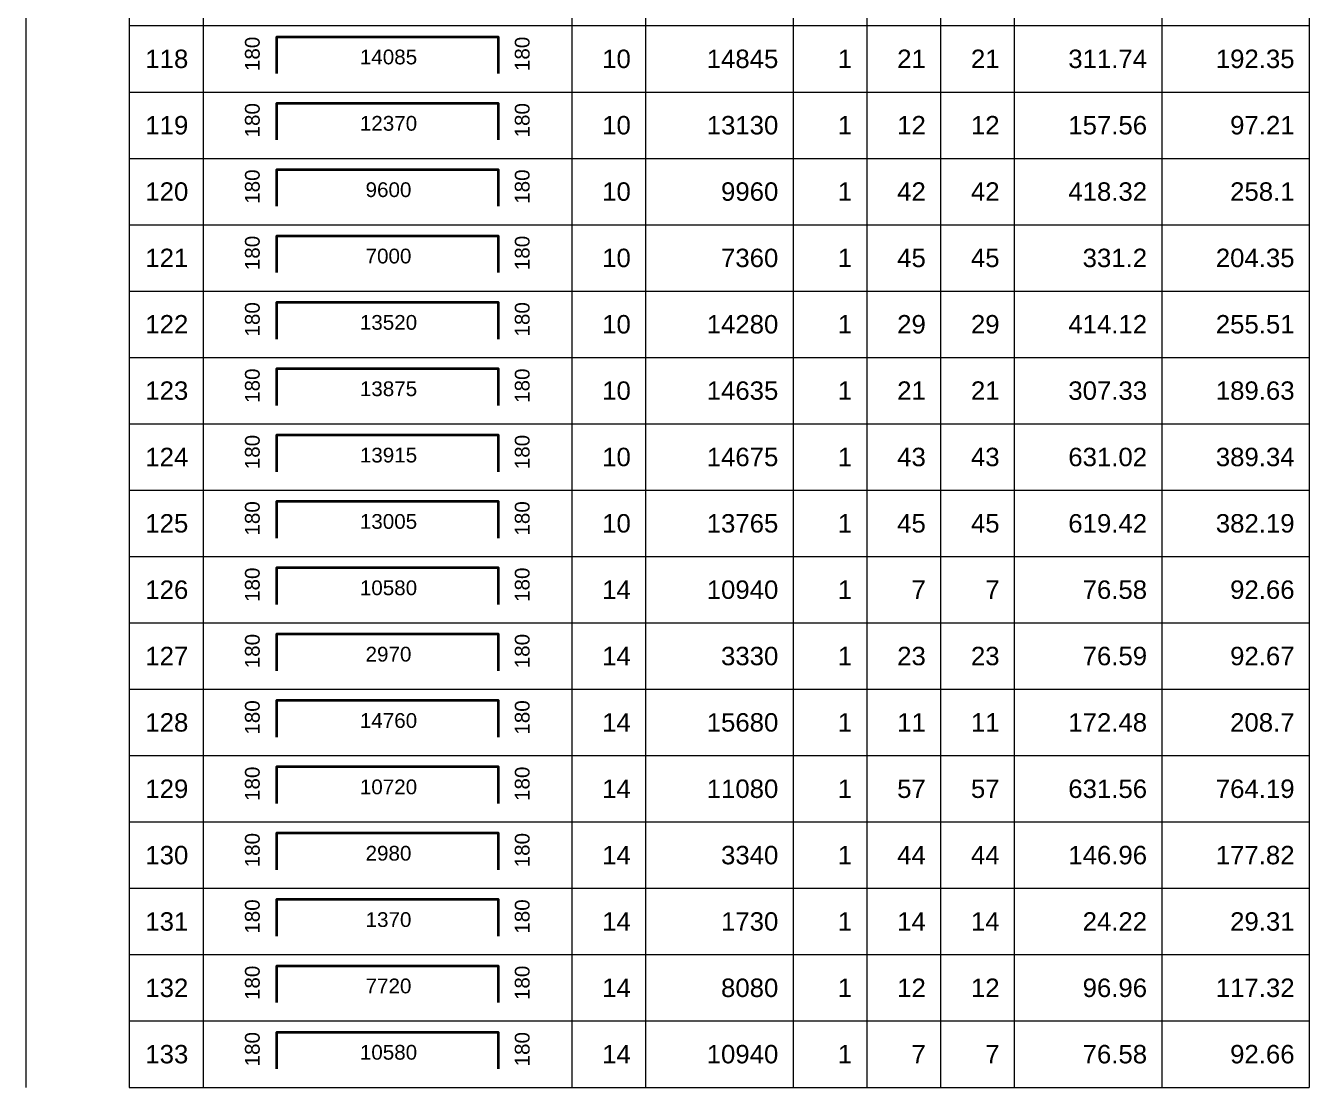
# Model space of a CAD drawing. Header units: millimetres. Extents: x -179076 to 505271, y -26127 to 124331.
# Drawn here: x -33775 to -16370, y 1773 to 16173 of the extents above; entities that cross this region are included whole.
import ezdxf
from ezdxf.enums import TextEntityAlignment as Align

# ---------------------------------------------------------------- set-up
doc = ezdxf.new("R2010")
doc.units = ezdxf.units.MM
for name, color, linetype, lineweight in [('NDC_S_REBAR', 4, 'Continuous', 35), ('NDC_S_VN TEXT', 7, 'Continuous', 20), ('NDC_Table', 3, 'Continuous', 20)]:
    doc.layers.add(name, color=color, linetype=linetype, lineweight=lineweight)
doc.styles.add('ARIAL', font='arial.ttf', dxfattribs={"width": 0.8})

# ---------------------------------------------------------------- blocks, each defined once
blk = doc.blocks.new('dang04')
at = {"layer": 'NDC_S_REBAR'}
blk.add_lwpolyline([(3405, -650), (3405, -150), (6405, -150), (6405, -650)], dxfattribs=at)
at = {"layer": 'NDC_Table'}
for p, q in [((0, 0), (0, -900)), ((1405, 0), (1405, -900)), ((2405, 0), (2405, -900)), ((7405, 0), (7405, -900)), ((8405, 0), (8405, -900)), ((10405, 0), (10405, -900)), ((11405, 0), (11405, -900)), ((12405, 0), (12405, -900)), ((13405, 0), (13405, -900)), ((15405, 0), (15405, -900)), ((17405, 0), (17405, -900)), ((1405, -900), (17405, -900))]:
    blk.add_line(p, q, dxfattribs=at)
at = {"layer": 'NDC_S_VN TEXT', "style": 'ARIAL'}
for p in [(3073, -150), (6733, -150)]:
    blk.add_attdef('D03', text='', height=200, rotation=90, dxfattribs=at).set_placement(p, align=Align.MIDDLE_RIGHT)
for p in [(2205, -450), (8205, -450), (10205, -450), (11205, -450), (12205, -450), (13205, -450), (15205, -450), (17205, -450)]:
    blk.add_attdef('D03', text='', height=250, dxfattribs=at).set_placement(p, align=Align.MIDDLE_RIGHT)
blk.add_attdef('D03', text='', height=200, dxfattribs=at).set_placement((4920, -425), align=Align.MIDDLE_CENTER)

msp = doc.modelspace()

# ---------------------------------------------------------------- block references
at = {"layer": 'NDC_Table'}
ref = msp.add_blockref('dang04', (-33774.8, 17073.4), dxfattribs=at)
ref.add_attrib('D03', '117', dxfattribs={"layer": 'NDC_S_VN TEXT', "height": 250, "style": 'ARIAL'}).set_placement((-31569.5, 16623.4), align=Align.MIDDLE_RIGHT)
ref.add_attrib('D03', '180', dxfattribs={"layer": 'NDC_S_VN TEXT', "height": 200, "rotation": 90, "style": 'ARIAL'}).set_placement((-30701.5, 16923.4), align=Align.MIDDLE_RIGHT)
ref.add_attrib('D03', '7000', dxfattribs={"layer": 'NDC_S_VN TEXT', "height": 200, "style": 'ARIAL'}).set_placement((-28855.2, 16648.7), align=Align.MIDDLE_CENTER)
ref.add_attrib('D03', '180', dxfattribs={"layer": 'NDC_S_VN TEXT', "height": 200, "rotation": 90, "style": 'ARIAL'}).set_placement((-27042.3, 16923.4), align=Align.MIDDLE_RIGHT)
ref.add_attrib('D03', '10', dxfattribs={"layer": 'NDC_S_VN TEXT', "height": 250, "style": 'ARIAL'}).set_placement((-25569.5, 16623.4), align=Align.MIDDLE_RIGHT)
ref.add_attrib('D03', '7360', dxfattribs={"layer": 'NDC_S_VN TEXT', "height": 250, "style": 'ARIAL'}).set_placement((-23569.5, 16623.4), align=Align.MIDDLE_RIGHT)
ref.add_attrib('D03', '1', dxfattribs={"layer": 'NDC_S_VN TEXT', "height": 250, "style": 'ARIAL'}).set_placement((-22569.5, 16623.4), align=Align.MIDDLE_RIGHT)
ref.add_attrib('D03', '46', dxfattribs={"layer": 'NDC_S_VN TEXT', "height": 250, "style": 'ARIAL'}).set_placement((-21569.5, 16623.4), align=Align.MIDDLE_RIGHT)
ref.add_attrib('D03', '46', dxfattribs={"layer": 'NDC_S_VN TEXT', "height": 250, "style": 'ARIAL'}).set_placement((-20569.5, 16623.7), align=Align.MIDDLE_RIGHT)
ref.add_attrib('D03', '338.56', dxfattribs={"layer": 'NDC_S_VN TEXT', "height": 250, "style": 'ARIAL'}).set_placement((-18569.5, 16623.4), align=Align.MIDDLE_RIGHT)
ref.add_attrib('D03', '208.89', dxfattribs={"layer": 'NDC_S_VN TEXT', "height": 250, "style": 'ARIAL'}).set_placement((-16569.5, 16623.4), align=Align.MIDDLE_RIGHT)
ref = msp.add_blockref('dang04', (-33774.8, 16173.4), dxfattribs=at)
ref.add_attrib('D03', '118', dxfattribs={"layer": 'NDC_S_VN TEXT', "height": 250, "style": 'ARIAL'}).set_placement((-31569.5, 15723.4), align=Align.MIDDLE_RIGHT)
ref.add_attrib('D03', '180', dxfattribs={"layer": 'NDC_S_VN TEXT', "height": 200, "rotation": 90, "style": 'ARIAL'}).set_placement((-30701.5, 16023.4), align=Align.MIDDLE_RIGHT)
ref.add_attrib('D03', '14085', dxfattribs={"layer": 'NDC_S_VN TEXT', "height": 200, "style": 'ARIAL'}).set_placement((-28855.2, 15748.7), align=Align.MIDDLE_CENTER)
ref.add_attrib('D03', '180', dxfattribs={"layer": 'NDC_S_VN TEXT', "height": 200, "rotation": 90, "style": 'ARIAL'}).set_placement((-27042.3, 16023.4), align=Align.MIDDLE_RIGHT)
ref.add_attrib('D03', '10', dxfattribs={"layer": 'NDC_S_VN TEXT', "height": 250, "style": 'ARIAL'}).set_placement((-25569.5, 15723.4), align=Align.MIDDLE_RIGHT)
ref.add_attrib('D03', '14845', dxfattribs={"layer": 'NDC_S_VN TEXT', "height": 250, "style": 'ARIAL'}).set_placement((-23569.5, 15723.4), align=Align.MIDDLE_RIGHT)
ref.add_attrib('D03', '1', dxfattribs={"layer": 'NDC_S_VN TEXT', "height": 250, "style": 'ARIAL'}).set_placement((-22569.5, 15723.4), align=Align.MIDDLE_RIGHT)
ref.add_attrib('D03', '21', dxfattribs={"layer": 'NDC_S_VN TEXT', "height": 250, "style": 'ARIAL'}).set_placement((-21569.5, 15723.4), align=Align.MIDDLE_RIGHT)
ref.add_attrib('D03', '21', dxfattribs={"layer": 'NDC_S_VN TEXT', "height": 250, "style": 'ARIAL'}).set_placement((-20569.5, 15723.7), align=Align.MIDDLE_RIGHT)
ref.add_attrib('D03', '311.74', dxfattribs={"layer": 'NDC_S_VN TEXT', "height": 250, "style": 'ARIAL'}).set_placement((-18569.5, 15723.4), align=Align.MIDDLE_RIGHT)
ref.add_attrib('D03', '192.35', dxfattribs={"layer": 'NDC_S_VN TEXT', "height": 250, "style": 'ARIAL'}).set_placement((-16569.5, 15723.4), align=Align.MIDDLE_RIGHT)
ref = msp.add_blockref('dang04', (-33774.8, 15273.4), dxfattribs=at)
ref.add_attrib('D03', '119', dxfattribs={"layer": 'NDC_S_VN TEXT', "height": 250, "style": 'ARIAL'}).set_placement((-31569.5, 14823.4), align=Align.MIDDLE_RIGHT)
ref.add_attrib('D03', '180', dxfattribs={"layer": 'NDC_S_VN TEXT', "height": 200, "rotation": 90, "style": 'ARIAL'}).set_placement((-30701.5, 15123.4), align=Align.MIDDLE_RIGHT)
ref.add_attrib('D03', '12370', dxfattribs={"layer": 'NDC_S_VN TEXT', "height": 200, "style": 'ARIAL'}).set_placement((-28855.2, 14848.7), align=Align.MIDDLE_CENTER)
ref.add_attrib('D03', '180', dxfattribs={"layer": 'NDC_S_VN TEXT', "height": 200, "rotation": 90, "style": 'ARIAL'}).set_placement((-27042.3, 15123.4), align=Align.MIDDLE_RIGHT)
ref.add_attrib('D03', '10', dxfattribs={"layer": 'NDC_S_VN TEXT', "height": 250, "style": 'ARIAL'}).set_placement((-25569.5, 14823.4), align=Align.MIDDLE_RIGHT)
ref.add_attrib('D03', '13130', dxfattribs={"layer": 'NDC_S_VN TEXT', "height": 250, "style": 'ARIAL'}).set_placement((-23569.5, 14823.4), align=Align.MIDDLE_RIGHT)
ref.add_attrib('D03', '1', dxfattribs={"layer": 'NDC_S_VN TEXT', "height": 250, "style": 'ARIAL'}).set_placement((-22569.5, 14823.4), align=Align.MIDDLE_RIGHT)
ref.add_attrib('D03', '12', dxfattribs={"layer": 'NDC_S_VN TEXT', "height": 250, "style": 'ARIAL'}).set_placement((-21569.5, 14823.4), align=Align.MIDDLE_RIGHT)
ref.add_attrib('D03', '12', dxfattribs={"layer": 'NDC_S_VN TEXT', "height": 250, "style": 'ARIAL'}).set_placement((-20569.5, 14823.7), align=Align.MIDDLE_RIGHT)
ref.add_attrib('D03', '157.56', dxfattribs={"layer": 'NDC_S_VN TEXT', "height": 250, "style": 'ARIAL'}).set_placement((-18569.5, 14823.4), align=Align.MIDDLE_RIGHT)
ref.add_attrib('D03', '97.21', dxfattribs={"layer": 'NDC_S_VN TEXT', "height": 250, "style": 'ARIAL'}).set_placement((-16569.5, 14823.4), align=Align.MIDDLE_RIGHT)
ref = msp.add_blockref('dang04', (-33774.8, 14373.4), dxfattribs=at)
ref.add_attrib('D03', '120', dxfattribs={"layer": 'NDC_S_VN TEXT', "height": 250, "style": 'ARIAL'}).set_placement((-31569.5, 13923.4), align=Align.MIDDLE_RIGHT)
ref.add_attrib('D03', '180', dxfattribs={"layer": 'NDC_S_VN TEXT', "height": 200, "rotation": 90, "style": 'ARIAL'}).set_placement((-30701.5, 14223.4), align=Align.MIDDLE_RIGHT)
ref.add_attrib('D03', '9600', dxfattribs={"layer": 'NDC_S_VN TEXT', "height": 200, "style": 'ARIAL'}).set_placement((-28855.2, 13948.7), align=Align.MIDDLE_CENTER)
ref.add_attrib('D03', '180', dxfattribs={"layer": 'NDC_S_VN TEXT', "height": 200, "rotation": 90, "style": 'ARIAL'}).set_placement((-27042.3, 14223.4), align=Align.MIDDLE_RIGHT)
ref.add_attrib('D03', '10', dxfattribs={"layer": 'NDC_S_VN TEXT', "height": 250, "style": 'ARIAL'}).set_placement((-25569.5, 13923.4), align=Align.MIDDLE_RIGHT)
ref.add_attrib('D03', '9960', dxfattribs={"layer": 'NDC_S_VN TEXT', "height": 250, "style": 'ARIAL'}).set_placement((-23569.5, 13923.4), align=Align.MIDDLE_RIGHT)
ref.add_attrib('D03', '1', dxfattribs={"layer": 'NDC_S_VN TEXT', "height": 250, "style": 'ARIAL'}).set_placement((-22569.5, 13923.4), align=Align.MIDDLE_RIGHT)
ref.add_attrib('D03', '42', dxfattribs={"layer": 'NDC_S_VN TEXT', "height": 250, "style": 'ARIAL'}).set_placement((-21569.5, 13923.4), align=Align.MIDDLE_RIGHT)
ref.add_attrib('D03', '42', dxfattribs={"layer": 'NDC_S_VN TEXT', "height": 250, "style": 'ARIAL'}).set_placement((-20569.5, 13923.7), align=Align.MIDDLE_RIGHT)
ref.add_attrib('D03', '418.32', dxfattribs={"layer": 'NDC_S_VN TEXT', "height": 250, "style": 'ARIAL'}).set_placement((-18569.5, 13923.4), align=Align.MIDDLE_RIGHT)
ref.add_attrib('D03', '258.1', dxfattribs={"layer": 'NDC_S_VN TEXT', "height": 250, "style": 'ARIAL'}).set_placement((-16569.5, 13923.4), align=Align.MIDDLE_RIGHT)
ref = msp.add_blockref('dang04', (-33774.8, 13473.4), dxfattribs=at)
ref.add_attrib('D03', '121', dxfattribs={"layer": 'NDC_S_VN TEXT', "height": 250, "style": 'ARIAL'}).set_placement((-31569.5, 13023.4), align=Align.MIDDLE_RIGHT)
ref.add_attrib('D03', '180', dxfattribs={"layer": 'NDC_S_VN TEXT', "height": 200, "rotation": 90, "style": 'ARIAL'}).set_placement((-30701.5, 13323.4), align=Align.MIDDLE_RIGHT)
ref.add_attrib('D03', '7000', dxfattribs={"layer": 'NDC_S_VN TEXT', "height": 200, "style": 'ARIAL'}).set_placement((-28855.2, 13048.7), align=Align.MIDDLE_CENTER)
ref.add_attrib('D03', '180', dxfattribs={"layer": 'NDC_S_VN TEXT', "height": 200, "rotation": 90, "style": 'ARIAL'}).set_placement((-27042.3, 13323.4), align=Align.MIDDLE_RIGHT)
ref.add_attrib('D03', '10', dxfattribs={"layer": 'NDC_S_VN TEXT', "height": 250, "style": 'ARIAL'}).set_placement((-25569.5, 13023.4), align=Align.MIDDLE_RIGHT)
ref.add_attrib('D03', '7360', dxfattribs={"layer": 'NDC_S_VN TEXT', "height": 250, "style": 'ARIAL'}).set_placement((-23569.5, 13023.4), align=Align.MIDDLE_RIGHT)
ref.add_attrib('D03', '1', dxfattribs={"layer": 'NDC_S_VN TEXT', "height": 250, "style": 'ARIAL'}).set_placement((-22569.5, 13023.4), align=Align.MIDDLE_RIGHT)
ref.add_attrib('D03', '45', dxfattribs={"layer": 'NDC_S_VN TEXT', "height": 250, "style": 'ARIAL'}).set_placement((-21569.5, 13023.4), align=Align.MIDDLE_RIGHT)
ref.add_attrib('D03', '45', dxfattribs={"layer": 'NDC_S_VN TEXT', "height": 250, "style": 'ARIAL'}).set_placement((-20569.5, 13023.7), align=Align.MIDDLE_RIGHT)
ref.add_attrib('D03', '331.2', dxfattribs={"layer": 'NDC_S_VN TEXT', "height": 250, "style": 'ARIAL'}).set_placement((-18569.5, 13023.4), align=Align.MIDDLE_RIGHT)
ref.add_attrib('D03', '204.35', dxfattribs={"layer": 'NDC_S_VN TEXT', "height": 250, "style": 'ARIAL'}).set_placement((-16569.5, 13023.4), align=Align.MIDDLE_RIGHT)
ref = msp.add_blockref('dang04', (-33774.8, 12573.4), dxfattribs=at)
ref.add_attrib('D03', '122', dxfattribs={"layer": 'NDC_S_VN TEXT', "height": 250, "style": 'ARIAL'}).set_placement((-31569.5, 12123.4), align=Align.MIDDLE_RIGHT)
ref.add_attrib('D03', '180', dxfattribs={"layer": 'NDC_S_VN TEXT', "height": 200, "rotation": 90, "style": 'ARIAL'}).set_placement((-30701.5, 12423.4), align=Align.MIDDLE_RIGHT)
ref.add_attrib('D03', '13520', dxfattribs={"layer": 'NDC_S_VN TEXT', "height": 200, "style": 'ARIAL'}).set_placement((-28855.2, 12148.7), align=Align.MIDDLE_CENTER)
ref.add_attrib('D03', '180', dxfattribs={"layer": 'NDC_S_VN TEXT', "height": 200, "rotation": 90, "style": 'ARIAL'}).set_placement((-27042.3, 12423.4), align=Align.MIDDLE_RIGHT)
ref.add_attrib('D03', '10', dxfattribs={"layer": 'NDC_S_VN TEXT', "height": 250, "style": 'ARIAL'}).set_placement((-25569.5, 12123.4), align=Align.MIDDLE_RIGHT)
ref.add_attrib('D03', '14280', dxfattribs={"layer": 'NDC_S_VN TEXT', "height": 250, "style": 'ARIAL'}).set_placement((-23569.5, 12123.4), align=Align.MIDDLE_RIGHT)
ref.add_attrib('D03', '1', dxfattribs={"layer": 'NDC_S_VN TEXT', "height": 250, "style": 'ARIAL'}).set_placement((-22569.5, 12123.4), align=Align.MIDDLE_RIGHT)
ref.add_attrib('D03', '29', dxfattribs={"layer": 'NDC_S_VN TEXT', "height": 250, "style": 'ARIAL'}).set_placement((-21569.5, 12123.4), align=Align.MIDDLE_RIGHT)
ref.add_attrib('D03', '29', dxfattribs={"layer": 'NDC_S_VN TEXT', "height": 250, "style": 'ARIAL'}).set_placement((-20569.5, 12123.7), align=Align.MIDDLE_RIGHT)
ref.add_attrib('D03', '414.12', dxfattribs={"layer": 'NDC_S_VN TEXT', "height": 250, "style": 'ARIAL'}).set_placement((-18569.5, 12123.4), align=Align.MIDDLE_RIGHT)
ref.add_attrib('D03', '255.51', dxfattribs={"layer": 'NDC_S_VN TEXT', "height": 250, "style": 'ARIAL'}).set_placement((-16569.5, 12123.4), align=Align.MIDDLE_RIGHT)
ref = msp.add_blockref('dang04', (-33774.8, 11673.4), dxfattribs=at)
ref.add_attrib('D03', '123', dxfattribs={"layer": 'NDC_S_VN TEXT', "height": 250, "style": 'ARIAL'}).set_placement((-31569.5, 11223.4), align=Align.MIDDLE_RIGHT)
ref.add_attrib('D03', '180', dxfattribs={"layer": 'NDC_S_VN TEXT', "height": 200, "rotation": 90, "style": 'ARIAL'}).set_placement((-30701.5, 11523.4), align=Align.MIDDLE_RIGHT)
ref.add_attrib('D03', '13875', dxfattribs={"layer": 'NDC_S_VN TEXT', "height": 200, "style": 'ARIAL'}).set_placement((-28855.2, 11248.7), align=Align.MIDDLE_CENTER)
ref.add_attrib('D03', '180', dxfattribs={"layer": 'NDC_S_VN TEXT', "height": 200, "rotation": 90, "style": 'ARIAL'}).set_placement((-27042.3, 11523.4), align=Align.MIDDLE_RIGHT)
ref.add_attrib('D03', '10', dxfattribs={"layer": 'NDC_S_VN TEXT', "height": 250, "style": 'ARIAL'}).set_placement((-25569.5, 11223.4), align=Align.MIDDLE_RIGHT)
ref.add_attrib('D03', '14635', dxfattribs={"layer": 'NDC_S_VN TEXT', "height": 250, "style": 'ARIAL'}).set_placement((-23569.5, 11223.4), align=Align.MIDDLE_RIGHT)
ref.add_attrib('D03', '1', dxfattribs={"layer": 'NDC_S_VN TEXT', "height": 250, "style": 'ARIAL'}).set_placement((-22569.5, 11223.4), align=Align.MIDDLE_RIGHT)
ref.add_attrib('D03', '21', dxfattribs={"layer": 'NDC_S_VN TEXT', "height": 250, "style": 'ARIAL'}).set_placement((-21569.5, 11223.4), align=Align.MIDDLE_RIGHT)
ref.add_attrib('D03', '21', dxfattribs={"layer": 'NDC_S_VN TEXT', "height": 250, "style": 'ARIAL'}).set_placement((-20569.5, 11223.7), align=Align.MIDDLE_RIGHT)
ref.add_attrib('D03', '307.33', dxfattribs={"layer": 'NDC_S_VN TEXT', "height": 250, "style": 'ARIAL'}).set_placement((-18569.5, 11223.4), align=Align.MIDDLE_RIGHT)
ref.add_attrib('D03', '189.63', dxfattribs={"layer": 'NDC_S_VN TEXT', "height": 250, "style": 'ARIAL'}).set_placement((-16569.5, 11223.4), align=Align.MIDDLE_RIGHT)
ref = msp.add_blockref('dang04', (-33774.8, 10773.4), dxfattribs=at)
ref.add_attrib('D03', '124', dxfattribs={"layer": 'NDC_S_VN TEXT', "height": 250, "style": 'ARIAL'}).set_placement((-31569.5, 10323.4), align=Align.MIDDLE_RIGHT)
ref.add_attrib('D03', '180', dxfattribs={"layer": 'NDC_S_VN TEXT', "height": 200, "rotation": 90, "style": 'ARIAL'}).set_placement((-30701.5, 10623.4), align=Align.MIDDLE_RIGHT)
ref.add_attrib('D03', '13915', dxfattribs={"layer": 'NDC_S_VN TEXT', "height": 200, "style": 'ARIAL'}).set_placement((-28855.2, 10348.7), align=Align.MIDDLE_CENTER)
ref.add_attrib('D03', '180', dxfattribs={"layer": 'NDC_S_VN TEXT', "height": 200, "rotation": 90, "style": 'ARIAL'}).set_placement((-27042.3, 10623.4), align=Align.MIDDLE_RIGHT)
ref.add_attrib('D03', '10', dxfattribs={"layer": 'NDC_S_VN TEXT', "height": 250, "style": 'ARIAL'}).set_placement((-25569.5, 10323.4), align=Align.MIDDLE_RIGHT)
ref.add_attrib('D03', '14675', dxfattribs={"layer": 'NDC_S_VN TEXT', "height": 250, "style": 'ARIAL'}).set_placement((-23569.5, 10323.4), align=Align.MIDDLE_RIGHT)
ref.add_attrib('D03', '1', dxfattribs={"layer": 'NDC_S_VN TEXT', "height": 250, "style": 'ARIAL'}).set_placement((-22569.5, 10323.4), align=Align.MIDDLE_RIGHT)
ref.add_attrib('D03', '43', dxfattribs={"layer": 'NDC_S_VN TEXT', "height": 250, "style": 'ARIAL'}).set_placement((-21569.5, 10323.4), align=Align.MIDDLE_RIGHT)
ref.add_attrib('D03', '43', dxfattribs={"layer": 'NDC_S_VN TEXT', "height": 250, "style": 'ARIAL'}).set_placement((-20569.5, 10323.7), align=Align.MIDDLE_RIGHT)
ref.add_attrib('D03', '631.02', dxfattribs={"layer": 'NDC_S_VN TEXT', "height": 250, "style": 'ARIAL'}).set_placement((-18569.5, 10323.4), align=Align.MIDDLE_RIGHT)
ref.add_attrib('D03', '389.34', dxfattribs={"layer": 'NDC_S_VN TEXT', "height": 250, "style": 'ARIAL'}).set_placement((-16569.5, 10323.4), align=Align.MIDDLE_RIGHT)
ref = msp.add_blockref('dang04', (-33774.8, 9873.4), dxfattribs=at)
ref.add_attrib('D03', '125', dxfattribs={"layer": 'NDC_S_VN TEXT', "height": 250, "style": 'ARIAL'}).set_placement((-31569.5, 9423.4), align=Align.MIDDLE_RIGHT)
ref.add_attrib('D03', '180', dxfattribs={"layer": 'NDC_S_VN TEXT', "height": 200, "rotation": 90, "style": 'ARIAL'}).set_placement((-30701.5, 9723.4), align=Align.MIDDLE_RIGHT)
ref.add_attrib('D03', '13005', dxfattribs={"layer": 'NDC_S_VN TEXT', "height": 200, "style": 'ARIAL'}).set_placement((-28855.2, 9448.7), align=Align.MIDDLE_CENTER)
ref.add_attrib('D03', '180', dxfattribs={"layer": 'NDC_S_VN TEXT', "height": 200, "rotation": 90, "style": 'ARIAL'}).set_placement((-27042.3, 9723.4), align=Align.MIDDLE_RIGHT)
ref.add_attrib('D03', '10', dxfattribs={"layer": 'NDC_S_VN TEXT', "height": 250, "style": 'ARIAL'}).set_placement((-25569.5, 9423.4), align=Align.MIDDLE_RIGHT)
ref.add_attrib('D03', '13765', dxfattribs={"layer": 'NDC_S_VN TEXT', "height": 250, "style": 'ARIAL'}).set_placement((-23569.5, 9423.4), align=Align.MIDDLE_RIGHT)
ref.add_attrib('D03', '1', dxfattribs={"layer": 'NDC_S_VN TEXT', "height": 250, "style": 'ARIAL'}).set_placement((-22569.5, 9423.4), align=Align.MIDDLE_RIGHT)
ref.add_attrib('D03', '45', dxfattribs={"layer": 'NDC_S_VN TEXT', "height": 250, "style": 'ARIAL'}).set_placement((-21569.5, 9423.4), align=Align.MIDDLE_RIGHT)
ref.add_attrib('D03', '45', dxfattribs={"layer": 'NDC_S_VN TEXT', "height": 250, "style": 'ARIAL'}).set_placement((-20569.5, 9423.7), align=Align.MIDDLE_RIGHT)
ref.add_attrib('D03', '619.42', dxfattribs={"layer": 'NDC_S_VN TEXT', "height": 250, "style": 'ARIAL'}).set_placement((-18569.5, 9423.4), align=Align.MIDDLE_RIGHT)
ref.add_attrib('D03', '382.19', dxfattribs={"layer": 'NDC_S_VN TEXT', "height": 250, "style": 'ARIAL'}).set_placement((-16569.5, 9423.4), align=Align.MIDDLE_RIGHT)
ref = msp.add_blockref('dang04', (-33774.8, 8973.4), dxfattribs=at)
ref.add_attrib('D03', '126', dxfattribs={"layer": 'NDC_S_VN TEXT', "height": 250, "style": 'ARIAL'}).set_placement((-31569.5, 8523.4), align=Align.MIDDLE_RIGHT)
ref.add_attrib('D03', '180', dxfattribs={"layer": 'NDC_S_VN TEXT', "height": 200, "rotation": 90, "style": 'ARIAL'}).set_placement((-30701.5, 8823.4), align=Align.MIDDLE_RIGHT)
ref.add_attrib('D03', '10580', dxfattribs={"layer": 'NDC_S_VN TEXT', "height": 200, "style": 'ARIAL'}).set_placement((-28855.2, 8548.7), align=Align.MIDDLE_CENTER)
ref.add_attrib('D03', '180', dxfattribs={"layer": 'NDC_S_VN TEXT', "height": 200, "rotation": 90, "style": 'ARIAL'}).set_placement((-27042.3, 8823.4), align=Align.MIDDLE_RIGHT)
ref.add_attrib('D03', '14', dxfattribs={"layer": 'NDC_S_VN TEXT', "height": 250, "style": 'ARIAL'}).set_placement((-25569.5, 8523.4), align=Align.MIDDLE_RIGHT)
ref.add_attrib('D03', '10940', dxfattribs={"layer": 'NDC_S_VN TEXT', "height": 250, "style": 'ARIAL'}).set_placement((-23569.5, 8523.4), align=Align.MIDDLE_RIGHT)
ref.add_attrib('D03', '1', dxfattribs={"layer": 'NDC_S_VN TEXT', "height": 250, "style": 'ARIAL'}).set_placement((-22569.5, 8523.4), align=Align.MIDDLE_RIGHT)
ref.add_attrib('D03', '7', dxfattribs={"layer": 'NDC_S_VN TEXT', "height": 250, "style": 'ARIAL'}).set_placement((-21569.5, 8523.4), align=Align.MIDDLE_RIGHT)
ref.add_attrib('D03', '7', dxfattribs={"layer": 'NDC_S_VN TEXT', "height": 250, "style": 'ARIAL'}).set_placement((-20569.5, 8523.7), align=Align.MIDDLE_RIGHT)
ref.add_attrib('D03', '76.58', dxfattribs={"layer": 'NDC_S_VN TEXT', "height": 250, "style": 'ARIAL'}).set_placement((-18569.5, 8523.4), align=Align.MIDDLE_RIGHT)
ref.add_attrib('D03', '92.66', dxfattribs={"layer": 'NDC_S_VN TEXT', "height": 250, "style": 'ARIAL'}).set_placement((-16569.5, 8523.4), align=Align.MIDDLE_RIGHT)
ref = msp.add_blockref('dang04', (-33774.8, 8073.4), dxfattribs=at)
ref.add_attrib('D03', '127', dxfattribs={"layer": 'NDC_S_VN TEXT', "height": 250, "style": 'ARIAL'}).set_placement((-31569.5, 7623.4), align=Align.MIDDLE_RIGHT)
ref.add_attrib('D03', '180', dxfattribs={"layer": 'NDC_S_VN TEXT', "height": 200, "rotation": 90, "style": 'ARIAL'}).set_placement((-30701.5, 7923.4), align=Align.MIDDLE_RIGHT)
ref.add_attrib('D03', '2970', dxfattribs={"layer": 'NDC_S_VN TEXT', "height": 200, "style": 'ARIAL'}).set_placement((-28855.2, 7648.7), align=Align.MIDDLE_CENTER)
ref.add_attrib('D03', '180', dxfattribs={"layer": 'NDC_S_VN TEXT', "height": 200, "rotation": 90, "style": 'ARIAL'}).set_placement((-27042.3, 7923.4), align=Align.MIDDLE_RIGHT)
ref.add_attrib('D03', '14', dxfattribs={"layer": 'NDC_S_VN TEXT', "height": 250, "style": 'ARIAL'}).set_placement((-25569.5, 7623.4), align=Align.MIDDLE_RIGHT)
ref.add_attrib('D03', '3330', dxfattribs={"layer": 'NDC_S_VN TEXT', "height": 250, "style": 'ARIAL'}).set_placement((-23569.5, 7623.4), align=Align.MIDDLE_RIGHT)
ref.add_attrib('D03', '1', dxfattribs={"layer": 'NDC_S_VN TEXT', "height": 250, "style": 'ARIAL'}).set_placement((-22569.5, 7623.4), align=Align.MIDDLE_RIGHT)
ref.add_attrib('D03', '23', dxfattribs={"layer": 'NDC_S_VN TEXT', "height": 250, "style": 'ARIAL'}).set_placement((-21569.5, 7623.4), align=Align.MIDDLE_RIGHT)
ref.add_attrib('D03', '23', dxfattribs={"layer": 'NDC_S_VN TEXT', "height": 250, "style": 'ARIAL'}).set_placement((-20569.5, 7623.7), align=Align.MIDDLE_RIGHT)
ref.add_attrib('D03', '76.59', dxfattribs={"layer": 'NDC_S_VN TEXT', "height": 250, "style": 'ARIAL'}).set_placement((-18569.5, 7623.4), align=Align.MIDDLE_RIGHT)
ref.add_attrib('D03', '92.67', dxfattribs={"layer": 'NDC_S_VN TEXT', "height": 250, "style": 'ARIAL'}).set_placement((-16569.5, 7623.4), align=Align.MIDDLE_RIGHT)
ref = msp.add_blockref('dang04', (-33774.8, 7173.4), dxfattribs=at)
ref.add_attrib('D03', '128', dxfattribs={"layer": 'NDC_S_VN TEXT', "height": 250, "style": 'ARIAL'}).set_placement((-31569.5, 6723.4), align=Align.MIDDLE_RIGHT)
ref.add_attrib('D03', '180', dxfattribs={"layer": 'NDC_S_VN TEXT', "height": 200, "rotation": 90, "style": 'ARIAL'}).set_placement((-30701.5, 7023.4), align=Align.MIDDLE_RIGHT)
ref.add_attrib('D03', '14760', dxfattribs={"layer": 'NDC_S_VN TEXT', "height": 200, "style": 'ARIAL'}).set_placement((-28855.2, 6748.7), align=Align.MIDDLE_CENTER)
ref.add_attrib('D03', '180', dxfattribs={"layer": 'NDC_S_VN TEXT', "height": 200, "rotation": 90, "style": 'ARIAL'}).set_placement((-27042.3, 7023.4), align=Align.MIDDLE_RIGHT)
ref.add_attrib('D03', '14', dxfattribs={"layer": 'NDC_S_VN TEXT', "height": 250, "style": 'ARIAL'}).set_placement((-25569.5, 6723.4), align=Align.MIDDLE_RIGHT)
ref.add_attrib('D03', '15680', dxfattribs={"layer": 'NDC_S_VN TEXT', "height": 250, "style": 'ARIAL'}).set_placement((-23569.5, 6723.4), align=Align.MIDDLE_RIGHT)
ref.add_attrib('D03', '1', dxfattribs={"layer": 'NDC_S_VN TEXT', "height": 250, "style": 'ARIAL'}).set_placement((-22569.5, 6723.4), align=Align.MIDDLE_RIGHT)
ref.add_attrib('D03', '11', dxfattribs={"layer": 'NDC_S_VN TEXT', "height": 250, "style": 'ARIAL'}).set_placement((-21569.5, 6723.4), align=Align.MIDDLE_RIGHT)
ref.add_attrib('D03', '11', dxfattribs={"layer": 'NDC_S_VN TEXT', "height": 250, "style": 'ARIAL'}).set_placement((-20569.5, 6723.7), align=Align.MIDDLE_RIGHT)
ref.add_attrib('D03', '172.48', dxfattribs={"layer": 'NDC_S_VN TEXT', "height": 250, "style": 'ARIAL'}).set_placement((-18569.5, 6723.4), align=Align.MIDDLE_RIGHT)
ref.add_attrib('D03', '208.7', dxfattribs={"layer": 'NDC_S_VN TEXT', "height": 250, "style": 'ARIAL'}).set_placement((-16569.5, 6723.4), align=Align.MIDDLE_RIGHT)
ref = msp.add_blockref('dang04', (-33774.8, 6273.4), dxfattribs=at)
ref.add_attrib('D03', '129', dxfattribs={"layer": 'NDC_S_VN TEXT', "height": 250, "style": 'ARIAL'}).set_placement((-31569.5, 5823.4), align=Align.MIDDLE_RIGHT)
ref.add_attrib('D03', '180', dxfattribs={"layer": 'NDC_S_VN TEXT', "height": 200, "rotation": 90, "style": 'ARIAL'}).set_placement((-30701.5, 6123.4), align=Align.MIDDLE_RIGHT)
ref.add_attrib('D03', '10720', dxfattribs={"layer": 'NDC_S_VN TEXT', "height": 200, "style": 'ARIAL'}).set_placement((-28855.2, 5848.7), align=Align.MIDDLE_CENTER)
ref.add_attrib('D03', '180', dxfattribs={"layer": 'NDC_S_VN TEXT', "height": 200, "rotation": 90, "style": 'ARIAL'}).set_placement((-27042.3, 6123.4), align=Align.MIDDLE_RIGHT)
ref.add_attrib('D03', '14', dxfattribs={"layer": 'NDC_S_VN TEXT', "height": 250, "style": 'ARIAL'}).set_placement((-25569.5, 5823.4), align=Align.MIDDLE_RIGHT)
ref.add_attrib('D03', '11080', dxfattribs={"layer": 'NDC_S_VN TEXT', "height": 250, "style": 'ARIAL'}).set_placement((-23569.5, 5823.4), align=Align.MIDDLE_RIGHT)
ref.add_attrib('D03', '1', dxfattribs={"layer": 'NDC_S_VN TEXT', "height": 250, "style": 'ARIAL'}).set_placement((-22569.5, 5823.4), align=Align.MIDDLE_RIGHT)
ref.add_attrib('D03', '57', dxfattribs={"layer": 'NDC_S_VN TEXT', "height": 250, "style": 'ARIAL'}).set_placement((-21569.5, 5823.4), align=Align.MIDDLE_RIGHT)
ref.add_attrib('D03', '57', dxfattribs={"layer": 'NDC_S_VN TEXT', "height": 250, "style": 'ARIAL'}).set_placement((-20569.5, 5823.7), align=Align.MIDDLE_RIGHT)
ref.add_attrib('D03', '631.56', dxfattribs={"layer": 'NDC_S_VN TEXT', "height": 250, "style": 'ARIAL'}).set_placement((-18569.5, 5823.4), align=Align.MIDDLE_RIGHT)
ref.add_attrib('D03', '764.19', dxfattribs={"layer": 'NDC_S_VN TEXT', "height": 250, "style": 'ARIAL'}).set_placement((-16569.5, 5823.4), align=Align.MIDDLE_RIGHT)
ref = msp.add_blockref('dang04', (-33774.8, 5373.4), dxfattribs=at)
ref.add_attrib('D03', '130', dxfattribs={"layer": 'NDC_S_VN TEXT', "height": 250, "style": 'ARIAL'}).set_placement((-31569.5, 4923.4), align=Align.MIDDLE_RIGHT)
ref.add_attrib('D03', '180', dxfattribs={"layer": 'NDC_S_VN TEXT', "height": 200, "rotation": 90, "style": 'ARIAL'}).set_placement((-30701.5, 5223.4), align=Align.MIDDLE_RIGHT)
ref.add_attrib('D03', '2980', dxfattribs={"layer": 'NDC_S_VN TEXT', "height": 200, "style": 'ARIAL'}).set_placement((-28855.2, 4948.7), align=Align.MIDDLE_CENTER)
ref.add_attrib('D03', '180', dxfattribs={"layer": 'NDC_S_VN TEXT', "height": 200, "rotation": 90, "style": 'ARIAL'}).set_placement((-27042.3, 5223.4), align=Align.MIDDLE_RIGHT)
ref.add_attrib('D03', '14', dxfattribs={"layer": 'NDC_S_VN TEXT', "height": 250, "style": 'ARIAL'}).set_placement((-25569.5, 4923.4), align=Align.MIDDLE_RIGHT)
ref.add_attrib('D03', '3340', dxfattribs={"layer": 'NDC_S_VN TEXT', "height": 250, "style": 'ARIAL'}).set_placement((-23569.5, 4923.4), align=Align.MIDDLE_RIGHT)
ref.add_attrib('D03', '1', dxfattribs={"layer": 'NDC_S_VN TEXT', "height": 250, "style": 'ARIAL'}).set_placement((-22569.5, 4923.4), align=Align.MIDDLE_RIGHT)
ref.add_attrib('D03', '44', dxfattribs={"layer": 'NDC_S_VN TEXT', "height": 250, "style": 'ARIAL'}).set_placement((-21569.5, 4923.4), align=Align.MIDDLE_RIGHT)
ref.add_attrib('D03', '44', dxfattribs={"layer": 'NDC_S_VN TEXT', "height": 250, "style": 'ARIAL'}).set_placement((-20569.5, 4923.7), align=Align.MIDDLE_RIGHT)
ref.add_attrib('D03', '146.96', dxfattribs={"layer": 'NDC_S_VN TEXT', "height": 250, "style": 'ARIAL'}).set_placement((-18569.5, 4923.4), align=Align.MIDDLE_RIGHT)
ref.add_attrib('D03', '177.82', dxfattribs={"layer": 'NDC_S_VN TEXT', "height": 250, "style": 'ARIAL'}).set_placement((-16569.5, 4923.4), align=Align.MIDDLE_RIGHT)
ref = msp.add_blockref('dang04', (-33774.8, 4473.4), dxfattribs=at)
ref.add_attrib('D03', '131', dxfattribs={"layer": 'NDC_S_VN TEXT', "height": 250, "style": 'ARIAL'}).set_placement((-31569.5, 4023.4), align=Align.MIDDLE_RIGHT)
ref.add_attrib('D03', '180', dxfattribs={"layer": 'NDC_S_VN TEXT', "height": 200, "rotation": 90, "style": 'ARIAL'}).set_placement((-30701.5, 4323.4), align=Align.MIDDLE_RIGHT)
ref.add_attrib('D03', '1370', dxfattribs={"layer": 'NDC_S_VN TEXT', "height": 200, "style": 'ARIAL'}).set_placement((-28855.2, 4048.7), align=Align.MIDDLE_CENTER)
ref.add_attrib('D03', '180', dxfattribs={"layer": 'NDC_S_VN TEXT', "height": 200, "rotation": 90, "style": 'ARIAL'}).set_placement((-27042.3, 4323.4), align=Align.MIDDLE_RIGHT)
ref.add_attrib('D03', '14', dxfattribs={"layer": 'NDC_S_VN TEXT', "height": 250, "style": 'ARIAL'}).set_placement((-25569.5, 4023.4), align=Align.MIDDLE_RIGHT)
ref.add_attrib('D03', '1730', dxfattribs={"layer": 'NDC_S_VN TEXT', "height": 250, "style": 'ARIAL'}).set_placement((-23569.5, 4023.4), align=Align.MIDDLE_RIGHT)
ref.add_attrib('D03', '1', dxfattribs={"layer": 'NDC_S_VN TEXT', "height": 250, "style": 'ARIAL'}).set_placement((-22569.5, 4023.4), align=Align.MIDDLE_RIGHT)
ref.add_attrib('D03', '14', dxfattribs={"layer": 'NDC_S_VN TEXT', "height": 250, "style": 'ARIAL'}).set_placement((-21569.5, 4023.4), align=Align.MIDDLE_RIGHT)
ref.add_attrib('D03', '14', dxfattribs={"layer": 'NDC_S_VN TEXT', "height": 250, "style": 'ARIAL'}).set_placement((-20569.5, 4023.7), align=Align.MIDDLE_RIGHT)
ref.add_attrib('D03', '24.22', dxfattribs={"layer": 'NDC_S_VN TEXT', "height": 250, "style": 'ARIAL'}).set_placement((-18569.5, 4023.4), align=Align.MIDDLE_RIGHT)
ref.add_attrib('D03', '29.31', dxfattribs={"layer": 'NDC_S_VN TEXT', "height": 250, "style": 'ARIAL'}).set_placement((-16569.5, 4023.4), align=Align.MIDDLE_RIGHT)
ref = msp.add_blockref('dang04', (-33774.8, 3573.4), dxfattribs=at)
ref.add_attrib('D03', '132', dxfattribs={"layer": 'NDC_S_VN TEXT', "height": 250, "style": 'ARIAL'}).set_placement((-31569.5, 3123.4), align=Align.MIDDLE_RIGHT)
ref.add_attrib('D03', '180', dxfattribs={"layer": 'NDC_S_VN TEXT', "height": 200, "rotation": 90, "style": 'ARIAL'}).set_placement((-30701.5, 3423.4), align=Align.MIDDLE_RIGHT)
ref.add_attrib('D03', '7720', dxfattribs={"layer": 'NDC_S_VN TEXT', "height": 200, "style": 'ARIAL'}).set_placement((-28855.2, 3148.7), align=Align.MIDDLE_CENTER)
ref.add_attrib('D03', '180', dxfattribs={"layer": 'NDC_S_VN TEXT', "height": 200, "rotation": 90, "style": 'ARIAL'}).set_placement((-27042.3, 3423.4), align=Align.MIDDLE_RIGHT)
ref.add_attrib('D03', '14', dxfattribs={"layer": 'NDC_S_VN TEXT', "height": 250, "style": 'ARIAL'}).set_placement((-25569.5, 3123.4), align=Align.MIDDLE_RIGHT)
ref.add_attrib('D03', '8080', dxfattribs={"layer": 'NDC_S_VN TEXT', "height": 250, "style": 'ARIAL'}).set_placement((-23569.5, 3123.4), align=Align.MIDDLE_RIGHT)
ref.add_attrib('D03', '1', dxfattribs={"layer": 'NDC_S_VN TEXT', "height": 250, "style": 'ARIAL'}).set_placement((-22569.5, 3123.4), align=Align.MIDDLE_RIGHT)
ref.add_attrib('D03', '12', dxfattribs={"layer": 'NDC_S_VN TEXT', "height": 250, "style": 'ARIAL'}).set_placement((-21569.5, 3123.4), align=Align.MIDDLE_RIGHT)
ref.add_attrib('D03', '12', dxfattribs={"layer": 'NDC_S_VN TEXT', "height": 250, "style": 'ARIAL'}).set_placement((-20569.5, 3123.7), align=Align.MIDDLE_RIGHT)
ref.add_attrib('D03', '96.96', dxfattribs={"layer": 'NDC_S_VN TEXT', "height": 250, "style": 'ARIAL'}).set_placement((-18569.5, 3123.4), align=Align.MIDDLE_RIGHT)
ref.add_attrib('D03', '117.32', dxfattribs={"layer": 'NDC_S_VN TEXT', "height": 250, "style": 'ARIAL'}).set_placement((-16569.5, 3123.4), align=Align.MIDDLE_RIGHT)
ref = msp.add_blockref('dang04', (-33774.8, 2673.4), dxfattribs=at)
ref.add_attrib('D03', '133', dxfattribs={"layer": 'NDC_S_VN TEXT', "height": 250, "style": 'ARIAL'}).set_placement((-31569.5, 2223.4), align=Align.MIDDLE_RIGHT)
ref.add_attrib('D03', '180', dxfattribs={"layer": 'NDC_S_VN TEXT', "height": 200, "rotation": 90, "style": 'ARIAL'}).set_placement((-30701.5, 2523.4), align=Align.MIDDLE_RIGHT)
ref.add_attrib('D03', '10580', dxfattribs={"layer": 'NDC_S_VN TEXT', "height": 200, "style": 'ARIAL'}).set_placement((-28855.2, 2248.7), align=Align.MIDDLE_CENTER)
ref.add_attrib('D03', '180', dxfattribs={"layer": 'NDC_S_VN TEXT', "height": 200, "rotation": 90, "style": 'ARIAL'}).set_placement((-27042.3, 2523.4), align=Align.MIDDLE_RIGHT)
ref.add_attrib('D03', '14', dxfattribs={"layer": 'NDC_S_VN TEXT', "height": 250, "style": 'ARIAL'}).set_placement((-25569.5, 2223.4), align=Align.MIDDLE_RIGHT)
ref.add_attrib('D03', '10940', dxfattribs={"layer": 'NDC_S_VN TEXT', "height": 250, "style": 'ARIAL'}).set_placement((-23569.5, 2223.4), align=Align.MIDDLE_RIGHT)
ref.add_attrib('D03', '1', dxfattribs={"layer": 'NDC_S_VN TEXT', "height": 250, "style": 'ARIAL'}).set_placement((-22569.5, 2223.4), align=Align.MIDDLE_RIGHT)
ref.add_attrib('D03', '7', dxfattribs={"layer": 'NDC_S_VN TEXT', "height": 250, "style": 'ARIAL'}).set_placement((-21569.5, 2223.4), align=Align.MIDDLE_RIGHT)
ref.add_attrib('D03', '7', dxfattribs={"layer": 'NDC_S_VN TEXT', "height": 250, "style": 'ARIAL'}).set_placement((-20569.5, 2223.7), align=Align.MIDDLE_RIGHT)
ref.add_attrib('D03', '76.58', dxfattribs={"layer": 'NDC_S_VN TEXT', "height": 250, "style": 'ARIAL'}).set_placement((-18569.5, 2223.4), align=Align.MIDDLE_RIGHT)
ref.add_attrib('D03', '92.66', dxfattribs={"layer": 'NDC_S_VN TEXT', "height": 250, "style": 'ARIAL'}).set_placement((-16569.5, 2223.4), align=Align.MIDDLE_RIGHT)

doc.saveas('drawing.dxf')
